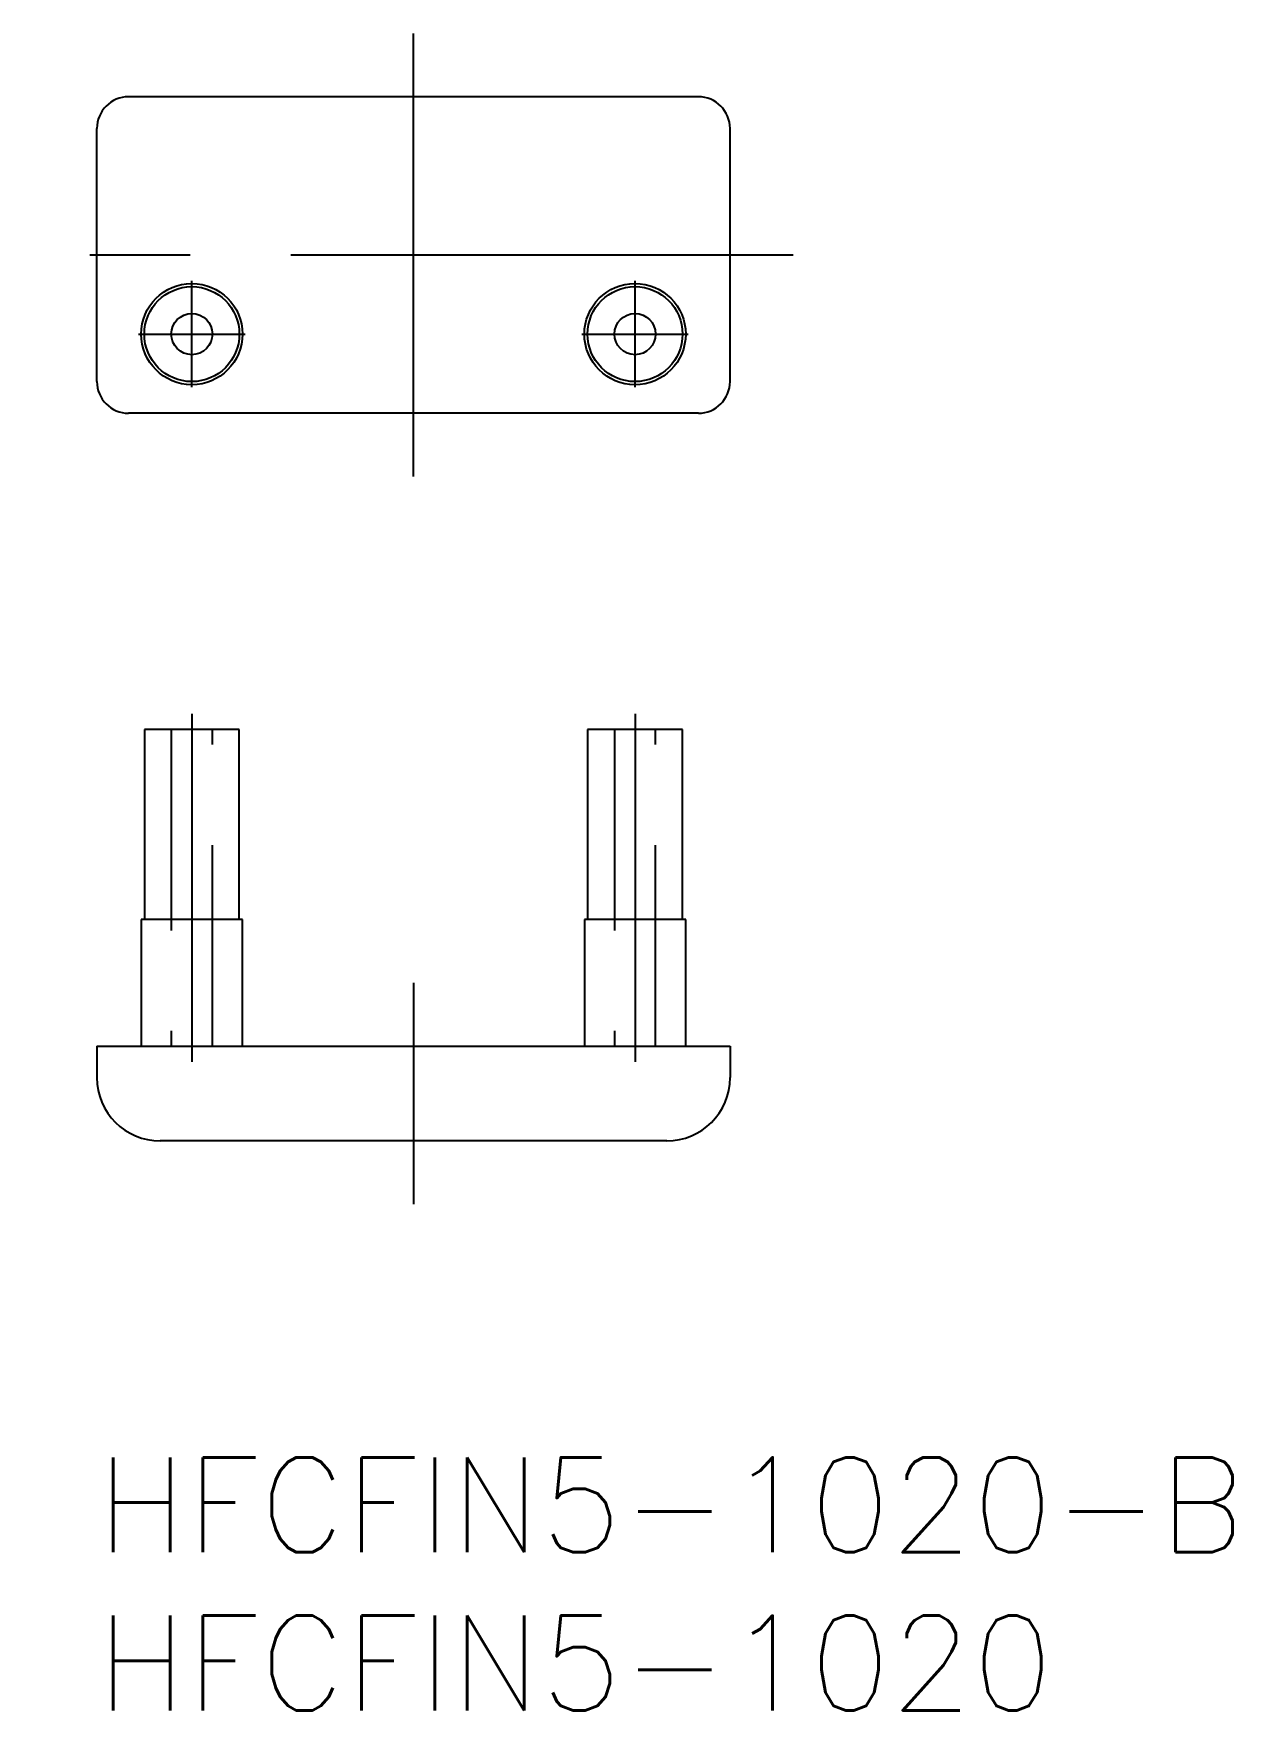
# Model space of a CAD drawing. Extents: x -2 to 35.9, y -8 to 45.
import ezdxf

# ---------------------------------------------------------------- set-up
doc = ezdxf.new("R2010")
doc.units = 0
doc.header["$LTSCALE"] = 0.5
doc.linetypes.add('CENTER', pattern=[50.8, 31.75, -6.35, 6.35, -6.35])
doc.linetypes.add('DASHED', pattern=[19.05, 12.7, -6.35])
for name, color, linetype in [('MSM_CENTER', 1, 'CENTER'), ('MSM_CONTINUOUS', 7, 'CONTINUOUS'), ('MSM_DASHED', 4, 'DASHED'), ('MSM_PART_NUMBER', 7, 'CONTINUOUS')]:
    doc.layers.add(name, color=color, linetype=linetype)
doc.styles.get("Standard").update_dxf_attribs({"font": 'txt.shx', "height": 1, "bigfont": 'bigfont.shx'})

# ---------------------------------------------------------------- blocks, each defined once
blk = doc.blocks.new('*U19')
at = {"layer": 'MSM_PART_NUMBER'}
blk.add_text('HFCFIN5-1020-B', height=3, dxfattribs=at).set_placement((0, -3))
blk = doc.blocks.new('*U20')
at = {"layer": 'MSM_PART_NUMBER'}
blk.add_text('HFCFIN5-1020', height=3, dxfattribs=at).set_placement((0, -8))

msp = doc.modelspace()

# ---------------------------------------------------------------- linework, layer by layer
at = {"layer": 'MSM_CENTER'}
for p, q in [((10, 31), (10, 45)), ((22, 38), (-2, 38)), ((3, 33.82), (3, 37.18)), ((17, 33.82), (17, 37.18)), ((1.32, 35.5), (4.68, 35.5)), ((15.32, 35.5), (18.68, 35.5)), ((3, 23.5), (3, 12.5)), ((17, 23.5), (17, 12.5)), ((10, 15), (10, 8))]:
    msp.add_line(p, q, dxfattribs=at)
at = {"layer": 'MSM_CONTINUOUS'}
for p, q in [((19, 43), (1, 43)), ((0, 34), (0, 42)), ((20, 34), (20, 42)), ((19, 33), (1, 33)), ((1.5, 23), (1.5, 17)), ((4.5, 23), (1.5, 23)), ((4.5, 17), (4.5, 23)), ((15.5, 23), (15.5, 17)), ((18.5, 23), (15.5, 23)), ((18.5, 17), (18.5, 23)), ((1.4, 17), (1.4, 13)), ((4.6, 17), (1.4, 17)), ((4.6, 13), (4.6, 17)), ((15.4, 17), (15.4, 13)), ((18.6, 17), (15.4, 17)), ((18.6, 13), (18.6, 17)), ((0, 13), (20, 13)), ((0, 13), (0, 12)), ((20, 13), (20, 12)), ((18, 10), (2, 10))]:
    msp.add_line(p, q, dxfattribs=at)
for centre, radius in [((3, 35.5), 1.6), ((3, 35.5), 1.5), ((17, 35.5), 1.6), ((17, 35.5), 1.5), ((3, 35.5), 0.65), ((17, 35.5), 0.65)]:
    msp.add_circle(centre, radius, dxfattribs=at)
for centre, radius, start, end in [((1, 42), 1, 90, 180), ((19, 42), 1, 0, 90), ((1, 34), 1, 180, 270), ((19, 34), 1, 270, 0), ((2, 12), 2, 180, 270), ((18, 12), 2, 270, 0)]:
    msp.add_arc(centre, radius, start, end, dxfattribs=at)
at = {"layer": 'MSM_DASHED'}
for p, q in [((2.35, 23), (2.35, 13)), ((3.65, 13), (3.65, 23)), ((16.35, 23), (16.35, 13)), ((17.65, 13), (17.65, 23))]:
    msp.add_line(p, q, dxfattribs=at)

# ---------------------------------------------------------------- block references
at = {"layer": 'MSM_CONTINUOUS'}
for name in ['*U19', '*U20']:
    msp.add_blockref(name, (0, 0), dxfattribs=at)

doc.saveas('drawing.dxf')
